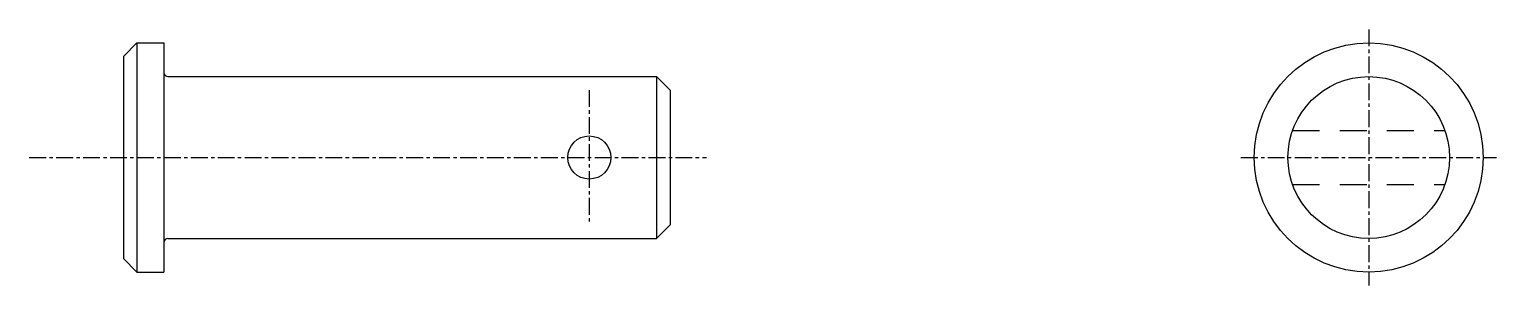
# Model space of a CAD drawing. Extents: x 62 to 171, y 78 to 222.
# Drawn here: x 61.8 to 170.8, y 202.8 to 221.8 of the extents above; entities outside this region: 2.
import ezdxf

# ---------------------------------------------------------------- set-up
doc = ezdxf.new("R2010")
doc.units = 0
doc.linetypes.add('CENTER', pattern=[2, 1.25, -0.25, 0.25, -0.25])
doc.linetypes.add('DASHED', pattern=[3.5, 2, -1.5])
doc.layers.get('0').update_dxf_attribs({"linetype": 'CONTINUOUS'})
doc.layers.add('CENTER', color=1, linetype='CENTER')

msp = doc.modelspace()

# ---------------------------------------------------------------- linework, layer by layer
for p, q in [((68.84, 219.77), (69.84, 220.77)), ((69.84, 220.77), (71.84, 220.77)), ((69.84, 220.77), (69.84, 203.77)), ((71.84, 220.77), (71.84, 203.77)), ((68.84, 219.77), (68.84, 204.77)), ((72.14, 218.27), (108.44, 218.27)), ((108.44, 218.27), (108.44, 206.27)), ((108.44, 218.27), (109.44, 217.27)), ((109.44, 217.27), (109.44, 207.27)), ((108.44, 206.27), (109.44, 207.27)), ((72.14, 206.27), (108.44, 206.27)), ((68.84, 204.77), (69.84, 203.77)), ((69.84, 203.77), (71.84, 203.77)), ((70.34, 203.77), (70.34, 203.77)), ((70.84, 203.77), (70.84, 203.77))]:
    msp.add_line(p, q)
at = {"color": 3, "linetype": 'DASHED'}
for p, q in [((155.69, 214.27), (167, 214.27)), ((155.69, 210.27), (167, 210.27))]:
    msp.add_line(p, q, dxfattribs=at)
for centre, radius in [((161.34, 212.27), 8.5), ((161.34, 212.27), 6), ((103.44, 212.27), 1.6)]:
    msp.add_circle(centre, radius)
for centre, start, end in [((72.14, 218.57), 180, 270), ((72.14, 205.97), 90, 180)]:
    msp.add_arc(centre, 0.3, start, end)
at = {"layer": 'CENTER', "color": 1, "linetype": 'CENTER'}
for p, q in [((161.34, 221.77), (161.34, 202.77)), ((103.44, 217.27), (103.44, 207.27)), ((61.84, 212.27), (112.15, 212.27)), ((151.84, 212.27), (170.84, 212.27))]:
    msp.add_line(p, q, dxfattribs=at)

# ---------------------------------------------------------------- texts
for s, p in [('HCMG 12-30', (72.93, 107.7)), ('HCMG12', (72.93, 77.7))]:
    msp.add_text(s, height=8).set_placement(p)

doc.saveas('drawing.dxf')
